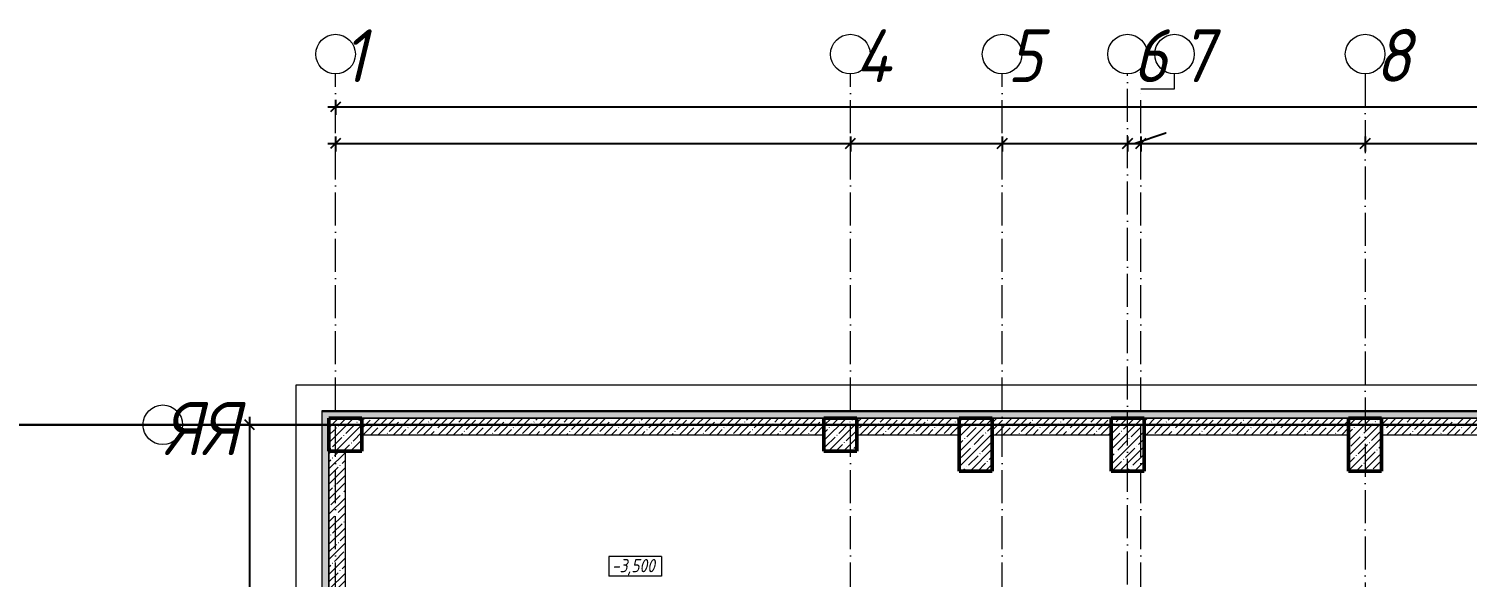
# Model space of a CAD drawing. Header units: millimetres. Extents: x -401725 to 250493, y 305116 to 802890.
# Drawn here: x -357750 to -335954, y 542289 to 550593 of the extents above; entities that cross this region are included whole.
import ezdxf

# ---------------------------------------------------------------- set-up
doc = ezdxf.new("R2010")
doc.units = ezdxf.units.MM
doc.linetypes.add('50_200_ШТРИХ_1Т_ш5_п1_п1_', pattern=[700, 500, -100, 0, -100])
for name, color, linetype, lineweight in [('A-____-____-DIMS', 7, 'Continuous', 9), ('A-FLOR-____-OTLN', 7, 'Continuous', 9), ('A-WALL-____-MCUT', 7, 'Continuous', 13), ('A-WALL-____-MCUT-1', 7, 'Continuous', 9), ('A-WALL-____-MCUT-3', 7, 'Continuous', 9), ('A-WALL-____-PATT-1', 7, 'Continuous', 9), ('A-WALL-FNSH-MCUT-1', 7, 'Continuous', 9), ('G-____-____-DIMS', 7, 'Continuous', 9), ('S-COLS-____-MCUT', 7, 'Continuous', 50), ('S-COLS-____-OTLN', 7, 'Continuous', 9), ('S-GRID-____-IDEN', 7, 'Continuous', 9), ('S-GRID-____-OTLN', 7, 'Continuous', 9), ('S-GRID-____-OTLN-1', 7, '50_200_ШТРИХ_1Т_ш5_п1_п1_', 9), ('Текстовые примечания', 7, 'Continuous', 9)]:
    doc.layers.add(name, color=color, linetype=linetype, lineweight=lineweight)
doc.styles.add('ISOCPEUR_I', font='isocpeui.ttf', dxfattribs={"width": 0.9, "height": 2.5})
doc.styles.add('ISOCPEUR_I_2', font='isocpeui.ttf', dxfattribs={"width": 0.85, "height": 2.3})
doc.styles.add('ISOCPEUR_I_9', font='isocpeui.ttf', dxfattribs={"width": 0.9, "height": 250})
doc.dimstyles.new('ISO-2_5_0_9К_БОЛЬШОЙ_ОСИ', dxfattribs={"dimscale": 304.8, "dimtxt": 248.995294, "dimasz": 0.492126, "dimexe": 0.393701, "dimexo": 0, "dimgap": 0, "dimtad": 1, "dimdec": 0, "dimzin": 0, "dimdsep": 46, "dimtxsty": 'ISOCPEUR_I', "dimblk1": 'OBLIQUE', "dimblk2": 'OBLIQUE', "dimsah": 1, "dimcen": 0.09, "dimdle": 0.393701, "dimazin": 0, "dimtfac": 1, "dimtdec": 4, "dimtix": 1, "dimtmove": 0, "dimatfit": 3, "dimfxl": 1, "dimtvp": 1, "dimtolj": 1, "dimtzin": 0, "dimarcsym": 2})
doc.dimstyles.new('ISO-2_5_0_9К_БОЛЬШОЙ_ОСИ_1', dxfattribs={"dimscale": 304.8, "dimtxt": 248.995294, "dimasz": 0.492126, "dimexe": 0.393701, "dimexo": 0, "dimgap": 0, "dimtad": 1, "dimdec": 0, "dimzin": 0, "dimdsep": 46, "dimtxsty": 'ISOCPEUR_I', "dimblk1": 'OBLIQUE', "dimblk2": 'OBLIQUE', "dimsah": 1, "dimcen": 0.09, "dimdle": 0.393701, "dimazin": 0, "dimtfac": 1, "dimtdec": 4, "dimtix": 1, "dimtmove": 1, "dimatfit": 3, "dimfxl": 1, "dimtvp": 1, "dimtolj": 1, "dimtzin": 0, "dimarcsym": 2})
doc.dimstyles.new('ISO-2_5_0_9К_БОЛЬШОЙ_ОСИ_2', dxfattribs={"dimscale": 304.8, "dimtxt": 248.995294, "dimasz": 0.492126, "dimexe": 0.393701, "dimexo": 0, "dimgap": 0, "dimtad": 1, "dimdec": 0, "dimzin": 0, "dimdsep": 46, "dimtxsty": 'ISOCPEUR_I_9', "dimblk1": 'OBLIQUE', "dimblk2": 'OBLIQUE', "dimsah": 1, "dimcen": 0.09, "dimdle": 0.393701, "dimazin": 0, "dimtfac": 1, "dimtdec": 4, "dimtix": 1, "dimtmove": 2, "dimatfit": 3, "dimfxl": 1, "dimtvp": 1, "dimtolj": 1, "dimtzin": 0, "dimarcsym": 2})
pattern_1 = [(45, (-350751.34, 459015.94), (-114.04925, 114.04925), []), (45, (-350637.3, 459015.94), (-114.04925, 114.04925), [201.612, -40.322, 3.353, -36.97])]
pattern_2 = [(0, (-350751.34, 459015.94), (120.967, 69.841), [80.645, -161.29]), (120, (-350751.34, 459015.94), (-120.96808, 69.84086), [80.645, -161.29]), (60, (-350751.34, 459015.94), (-8e-05, 139.68186), [0, -161.29, 80.645, 0])]

# ---------------------------------------------------------------- blocks, each defined once
blk = doc.blocks.new('BSC_Колонна _Прямоугольная - 500х800-25984396-АР1_Кладочный план подвала в осях 1-64_Ю-ЯЯ')
at = {"layer": 'S-COLS-____-OTLN'}
h = blk.add_hatch(dxfattribs=at)
h.set_pattern_fill('FP_2', color=256, style=0, pattern_type=2)
h.set_pattern_definition([(45, (-9650, -85281.04), (-114.04925, 114.04925), []), (45, (-9535.95, -85281.04), (-114.04925, 114.04925), [201.613, -40.323, 3.353, -36.97])])
h.paths.add_polyline_path([(-250, -400), (250, -400), (250, 400), (-250, 400)], flags=0)
at = {"layer": 'S-COLS-____-MCUT'}
for p, q in [((250, 400), (-250, 400)), ((-250, 400), (-250, -400)), ((250, -400), (250, 400)), ((-250, -400), (250, -400))]:
    blk.add_line(p, q, dxfattribs=at)
blk = doc.blocks.new('BSC_Колонна _Прямоугольная - 500х500-V20-АР1_Кладочный план подвала в осях 1-64_Ю-ЯЯ')
at = {"layer": 'S-COLS-____-OTLN'}
h = blk.add_hatch(dxfattribs=at)
h.set_pattern_fill('FP_26', color=256, style=0, pattern_type=2)
h.set_pattern_definition([(45, (2200, -85431.04), (-114.04925, 114.04925), []), (45, (2314.05, -85431.04), (-114.04925, 114.04925), [201.613, -40.323, 3.353, -36.97])])
h.paths.add_polyline_path([(-250, -250), (250, -250), (250, 250), (-250, 250)], flags=0)
at = {"layer": 'S-COLS-____-MCUT'}
for p, q in [((250, 250), (-250, 250)), ((-250, 250), (-250, -250)), ((250, -250), (250, 250)), ((-250, -250), (250, -250))]:
    blk.add_line(p, q, dxfattribs=at)
blk = doc.blocks.new('BSC_Колонна _Прямоугольная - 500х800-V56-АР1_Кладочный план подвала в осях 1-64_Ю-ЯЯ')
at = {"layer": 'S-COLS-____-OTLN'}
h = blk.add_hatch(dxfattribs=at)
h.set_pattern_fill('FP_69', color=256, style=0, pattern_type=2)
h.set_pattern_definition([(45, (-13250, -85281.04), (-114.04925, 114.04925), []), (45, (-13135.95, -85281.04), (-114.04925, 114.04925), [201.613, -40.323, 3.353, -36.97])])
h.paths.add_polyline_path([(-250, -400), (250, -400), (250, 400), (-250, 400)], flags=0)
at = {"layer": 'S-COLS-____-MCUT'}
for p, q in [((250, 400), (-250, 400)), ((-250, 400), (-250, -400)), ((250, -400), (250, 400)), ((-250, -400), (250, -400))]:
    blk.add_line(p, q, dxfattribs=at)
blk = doc.blocks.new('BSC_Колонна _Прямоугольная - 500х800-V101-АР1_Кладочный план подвала в осях 1-64_Ю-ЯЯ')
at = {"layer": 'S-COLS-____-OTLN'}
h = blk.add_hatch(dxfattribs=at)
h.set_pattern_fill('FP_117', color=256, style=0, pattern_type=2)
h.set_pattern_definition([(45, (-7350, -85281.04), (-114.04925, 114.04925), []), (45, (-7235.95, -85281.04), (-114.04925, 114.04925), [201.613, -40.323, 3.353, -36.97])])
h.paths.add_polyline_path([(-250, -400), (250, -400), (250, 400), (-250, 400)], flags=0)
at = {"layer": 'S-COLS-____-MCUT'}
for p, q in [((250, 400), (-250, 400)), ((-250, 400), (-250, -400)), ((250, -400), (250, 400)), ((-250, -400), (250, -400))]:
    blk.add_line(p, q, dxfattribs=at)
blk = doc.blocks.new('Ось сетки - Круг_Ø6_00__ISO-2_5_0_9K_-25732049-АР1_Кладочный план подвала в осях 1-64_Ю-ЯЯ')
at = {"layer": 'S-GRID-____-IDEN'}
blk.add_circle((0, 0), 3, dxfattribs=at)
blk = doc.blocks.new('_Oblique')
at = {"color": 0, "linetype": 'ByBlock', "lineweight": -2}
blk.add_line((-0.5, -0.5), (0.5, 0.5), dxfattribs=at)
blk = doc.blocks.new('*D8495')
at = {"layer": 'A-____-____-DIMS', "color": 0, "lineweight": -2, "transparency": 16777216}
for p, q in [((-354403, 540927), (-354403, 544717)), ((-354509, 544597), (-354283, 544597)), ((-354509, 541047), (-354283, 541047))]:
    blk.add_line(p, q, dxfattribs=at)
at = {"layer": 'Defpoints', "color": 0, "transparency": 16777216}
for p in [(-354509, 544597), (-354403, 544597), (-354509, 541047)]:
    blk.add_point(p, dxfattribs=at)
at = {"layer": 'A-____-____-DIMS', "color": 0, "lineweight": -2, "transparency": 16777216, "xscale": 150, "yscale": 150, "zscale": 150}
for p, rotation in [((-354403, 544597), 90), ((-354403, 541047), 270)]:
    blk.add_blockref('_Oblique', p, dxfattribs=dict(at, rotation=rotation))
at = {"layer": 'A-____-____-DIMS', "color": 0, "transparency": 16777216, "insert": (-354404, 542822), "char_height": 2.5, "width": 758.48, "attachment_point": 5, "rotation": 90, "style": 'ISOCPEUR_I'}
blk.add_mtext('\\A1;3550', dxfattribs=at)
blk = doc.blocks.new('*D8498')
at = {"layer": 'A-____-____-DIMS', "color": 0, "lineweight": -2, "transparency": 16777216}
for p, q in [((-353221, 548856), (-345181, 548856)), ((-353101, 548962), (-353101, 548736)), ((-345301, 548962), (-345301, 548736))]:
    blk.add_line(p, q, dxfattribs=at)
at = {"layer": 'Defpoints', "color": 0, "transparency": 16777216}
for p in [(-353101, 548962), (-345301, 548962), (-345301, 548856)]:
    blk.add_point(p, dxfattribs=at)
at = {"layer": 'A-____-____-DIMS', "color": 0, "lineweight": -2, "transparency": 16777216, "xscale": 150, "yscale": 150, "zscale": 150, "rotation": 180}
blk.add_blockref('_Oblique', (-353101, 548856), dxfattribs=at)
at = {"layer": 'A-____-____-DIMS', "color": 0, "lineweight": -2, "transparency": 16777216, "xscale": 150, "yscale": 150, "zscale": 150}
blk.add_blockref('_Oblique', (-345301, 548856), dxfattribs=at)
at = {"layer": 'A-____-____-DIMS', "color": 0, "transparency": 16777216, "insert": (-349201, 548858), "char_height": 2.5, "width": 758.48, "attachment_point": 5, "style": 'ISOCPEUR_I'}
blk.add_mtext('\\A1;7800', dxfattribs=at)
blk = doc.blocks.new('*D8499')
at = {"layer": 'A-____-____-DIMS', "color": 0, "lineweight": -2, "transparency": 16777216}
for p, q in [((-345421, 548856), (-342881, 548856)), ((-345301, 548962), (-345301, 548736)), ((-343001, 548962), (-343001, 548736))]:
    blk.add_line(p, q, dxfattribs=at)
at = {"layer": 'Defpoints', "color": 0, "transparency": 16777216}
for p in [(-345301, 548962), (-343001, 548962), (-343001, 548856)]:
    blk.add_point(p, dxfattribs=at)
at = {"layer": 'A-____-____-DIMS', "color": 0, "lineweight": -2, "transparency": 16777216, "xscale": 150, "yscale": 150, "zscale": 150, "rotation": 180}
blk.add_blockref('_Oblique', (-345301, 548856), dxfattribs=at)
at = {"layer": 'A-____-____-DIMS', "color": 0, "lineweight": -2, "transparency": 16777216, "xscale": 150, "yscale": 150, "zscale": 150}
blk.add_blockref('_Oblique', (-343001, 548856), dxfattribs=at)
at = {"layer": 'A-____-____-DIMS', "color": 0, "transparency": 16777216, "insert": (-344151, 548858), "char_height": 2.5, "width": 758.48, "attachment_point": 5, "style": 'ISOCPEUR_I'}
blk.add_mtext('\\A1;2300', dxfattribs=at)
blk = doc.blocks.new('*D8500')
at = {"layer": 'A-____-____-DIMS', "color": 0, "lineweight": -2, "transparency": 16777216}
for p, q in [((-343121, 548856), (-340981, 548856)), ((-343001, 548962), (-343001, 548736)), ((-341101, 548962), (-341101, 548736))]:
    blk.add_line(p, q, dxfattribs=at)
at = {"layer": 'Defpoints', "color": 0, "transparency": 16777216}
for p in [(-343001, 548962), (-341101, 548962), (-341101, 548856)]:
    blk.add_point(p, dxfattribs=at)
at = {"layer": 'A-____-____-DIMS', "color": 0, "lineweight": -2, "transparency": 16777216, "xscale": 150, "yscale": 150, "zscale": 150, "rotation": 180}
blk.add_blockref('_Oblique', (-343001, 548856), dxfattribs=at)
at = {"layer": 'A-____-____-DIMS', "color": 0, "lineweight": -2, "transparency": 16777216, "xscale": 150, "yscale": 150, "zscale": 150}
blk.add_blockref('_Oblique', (-341101, 548856), dxfattribs=at)
at = {"layer": 'A-____-____-DIMS', "color": 0, "transparency": 16777216, "insert": (-342051, 548858), "char_height": 2.5, "width": 701.02, "attachment_point": 5, "style": 'ISOCPEUR_I'}
blk.add_mtext('\\A1;1900', dxfattribs=at)
blk = doc.blocks.new('*D8501')
at = {"layer": 'A-____-____-DIMS', "color": 0, "lineweight": -2, "transparency": 16777216}
for p, q in [((-341221, 548856), (-340781, 548856)), ((-341101, 548962), (-341101, 548736)), ((-341001, 548856), (-340519, 549016)), ((-340901, 548962), (-340901, 548736)), ((-340519, 549016), (-340514, 549016))]:
    blk.add_line(p, q, dxfattribs=at)
at = {"layer": 'Defpoints', "color": 0, "transparency": 16777216}
for p in [(-341101, 548962), (-340901, 548962), (-340901, 548856)]:
    blk.add_point(p, dxfattribs=at)
at = {"layer": 'A-____-____-DIMS', "color": 0, "lineweight": -2, "transparency": 16777216, "xscale": 150, "yscale": 150, "zscale": 150, "rotation": 180}
blk.add_blockref('_Oblique', (-341101, 548856), dxfattribs=at)
at = {"layer": 'A-____-____-DIMS', "color": 0, "lineweight": -2, "transparency": 16777216, "xscale": 150, "yscale": 150, "zscale": 150}
blk.add_blockref('_Oblique', (-340901, 548856), dxfattribs=at)
at = {"layer": 'A-____-____-DIMS', "color": 0, "transparency": 16777216, "insert": (-340519, 549020), "char_height": 2.5, "width": 568.86, "attachment_point": 1, "line_spacing_factor": 1.149209, "style": 'ISOCPEUR_I'}
blk.add_mtext('\\A1;200', dxfattribs=at)
blk = doc.blocks.new('*D8502')
at = {"layer": 'A-____-____-DIMS', "color": 0, "lineweight": -2, "transparency": 16777216}
for p, q in [((-341021, 548856), (-337381, 548856)), ((-340901, 548962), (-340901, 548736)), ((-337501, 548962), (-337501, 548736))]:
    blk.add_line(p, q, dxfattribs=at)
at = {"layer": 'Defpoints', "color": 0, "transparency": 16777216}
for p in [(-340901, 548962), (-337501, 548962), (-337501, 548856)]:
    blk.add_point(p, dxfattribs=at)
at = {"layer": 'A-____-____-DIMS', "color": 0, "lineweight": -2, "transparency": 16777216, "xscale": 150, "yscale": 150, "zscale": 150, "rotation": 180}
blk.add_blockref('_Oblique', (-340901, 548856), dxfattribs=at)
at = {"layer": 'A-____-____-DIMS', "color": 0, "lineweight": -2, "transparency": 16777216, "xscale": 150, "yscale": 150, "zscale": 150}
blk.add_blockref('_Oblique', (-337501, 548856), dxfattribs=at)
at = {"layer": 'A-____-____-DIMS', "color": 0, "transparency": 16777216, "insert": (-339201, 548858), "char_height": 2.5, "width": 781.46, "attachment_point": 5, "style": 'ISOCPEUR_I'}
blk.add_mtext('\\A1;3400', dxfattribs=at)
blk = doc.blocks.new('*D8503')
at = {"layer": 'A-____-____-DIMS', "color": 0, "lineweight": -2, "transparency": 16777216}
for p, q in [((-337621, 548856), (-332681, 548856)), ((-337501, 548962), (-337501, 548736)), ((-332801, 548962), (-332801, 548736))]:
    blk.add_line(p, q, dxfattribs=at)
at = {"layer": 'Defpoints', "color": 0, "transparency": 16777216}
for p in [(-337501, 548962), (-332801, 548962), (-332801, 548856)]:
    blk.add_point(p, dxfattribs=at)
at = {"layer": 'A-____-____-DIMS', "color": 0, "lineweight": -2, "transparency": 16777216, "xscale": 150, "yscale": 150, "zscale": 150, "rotation": 180}
blk.add_blockref('_Oblique', (-337501, 548856), dxfattribs=at)
at = {"layer": 'A-____-____-DIMS', "color": 0, "lineweight": -2, "transparency": 16777216, "xscale": 150, "yscale": 150, "zscale": 150}
blk.add_blockref('_Oblique', (-332801, 548856), dxfattribs=at)
at = {"layer": 'A-____-____-DIMS', "color": 0, "transparency": 16777216, "insert": (-335151, 548858), "char_height": 2.5, "width": 781.46, "attachment_point": 5, "style": 'ISOCPEUR_I'}
blk.add_mtext('\\A1;4700', dxfattribs=at)
blk = doc.blocks.new('*D8396')
at = {"layer": 'A-____-____-DIMS', "color": 0, "lineweight": -2, "transparency": 16777216}
for p, q in [((-353101, 549515), (-353101, 549289)), ((-249601, 549515), (-249601, 549289)), ((-353221, 549409), (-301868, 549409)), ((-249481, 549409), (-300989, 549409))]:
    blk.add_line(p, q, dxfattribs=at)
at = {"layer": 'Defpoints', "color": 0, "transparency": 16777216}
for p in [(-353101, 549515), (-249601, 549515), (-249601, 549409)]:
    blk.add_point(p, dxfattribs=at)
at = {"layer": 'A-____-____-DIMS', "color": 0, "lineweight": -2, "transparency": 16777216, "xscale": 150, "yscale": 150, "zscale": 150, "rotation": 180}
blk.add_blockref('_Oblique', (-353101, 549409), dxfattribs=at)
at = {"layer": 'A-____-____-DIMS', "color": 0, "lineweight": -2, "transparency": 16777216, "xscale": 150, "yscale": 150, "zscale": 150}
blk.add_blockref('_Oblique', (-249601, 549409), dxfattribs=at)
at = {"layer": 'A-____-____-DIMS', "color": 0, "transparency": 16777216, "insert": (-301969, 549735), "char_height": 250, "width": 1080.26, "attachment_point": 1, "line_spacing_factor": 1.149209, "style": 'ISOCPEUR_I_9'}
blk.add_mtext('\\A1;103500', dxfattribs=at)
blk = doc.blocks.new('Высотные отметки - 9_5х3_5_h_-17668430-АР1_Кладочный план подвала в осях 1-64_Ю-ЯЯ')
at = {"layer": 'G-____-____-DIMS'}
for p, q in [((-4, 3), (-4, 0)), ((4, 3), (-4, 3)), ((4, 3), (4, 0)), ((4, 0), (-4, 0))]:
    blk.add_line(p, q, dxfattribs=at)

msp = doc.modelspace()

# ---------------------------------------------------------------- hatches: boundary and pattern name
at = {"layer": 'A-WALL-____-PATT-1'}
h = msp.add_hatch(dxfattribs=at)
h.set_pattern_fill('FP_54', color=256, style=0, pattern_type=2)
h.set_pattern_definition(pattern_2)
h.paths.add_polyline_path([(-353203.3432, 514094.983), (-353203.3432, 544798.983), (-353303.3432, 544798.983), (-353303.3432, 514094.983)], flags=0)
h = msp.add_hatch(dxfattribs=at)
h.set_pattern_fill('FP_54', color=256, style=0, pattern_type=2)
h.set_pattern_definition(pattern_2)
h.paths.add_polyline_path([(-249499.3432, 544698.983), (-249499.3432, 544798.983), (-324701.3432, 544798.983), (-324701.3432, 544698.983), (-249501.3432, 544698.983)], flags=0)
h.paths.add_polyline_path([(-326301.3432, 544698.983), (-326301.3432, 544798.983), (-353203.3432, 544798.983), (-353203.3432, 544698.983), (-329555.828, 544698.983)], flags=0)
h = msp.add_hatch(dxfattribs=at)
h.set_pattern_fill('FP_1', color=256, style=0, pattern_type=2)
h.set_pattern_definition(pattern_1)
h.paths.add_polyline_path([(-345701.3432, 544446.983), (-345701.3432, 544696.983), (-352701.3432, 544696.983), (-352701.3432, 544446.983)], flags=0)
h = msp.add_hatch(dxfattribs=at)
h.set_pattern_fill('FP_1', color=256, style=0, pattern_type=2)
h.set_pattern_definition(pattern_1)
h.paths.add_polyline_path([(-343651.3432, 544446.983), (-343651.3432, 544696.983), (-345201.3432, 544696.983), (-345201.3432, 544446.983), (-343695.5628, 544446.983)], flags=0)
h = msp.add_hatch(dxfattribs=at)
h.set_pattern_fill('FP_1', color=256, style=0, pattern_type=2)
h.set_pattern_definition(pattern_1)
h.paths.add_polyline_path([(-343151.3432, 544446.983), (-341351.3432, 544446.983), (-341351.3432, 544696.983), (-343151.3432, 544696.983)], flags=0)
h = msp.add_hatch(dxfattribs=at)
h.set_pattern_fill('FP_1', color=256, style=0, pattern_type=2)
h.set_pattern_definition(pattern_1)
h.paths.add_polyline_path([(-337751.3432, 544446.983), (-337751.3432, 544696.983), (-340851.3432, 544696.983), (-340851.3432, 544446.983)], flags=0)
h = msp.add_hatch(dxfattribs=at)
h.set_pattern_fill('FP_1', color=256, style=0, pattern_type=2)
h.set_pattern_definition(pattern_1)
h.paths.add_polyline_path([(-337251.3432, 544446.983), (-333051.3432, 544446.983), (-333051.3432, 544696.983), (-337251.3432, 544696.983)], flags=0)
h = msp.add_hatch(dxfattribs=at)
h.set_pattern_fill('FP_1', color=256, style=0, pattern_type=2)
h.set_pattern_definition(pattern_1)
h.paths.add_polyline_path([(-353201.3432, 541296.983), (-352951.3432, 541296.983), (-352951.3432, 544196.983), (-353201.3432, 544196.983)], flags=0)
at = {"layer": 'S-COLS-____-OTLN'}
h = msp.add_hatch(dxfattribs=at)
h.set_pattern_fill('FP_1', color=256, style=0, pattern_type=2)
h.set_pattern_definition(pattern_1)
h.paths.add_polyline_path([(-345701.3432, 544196.983), (-345201.3432, 544196.983), (-345201.3432, 544696.983), (-345701.3432, 544696.983)], flags=0)

# ---------------------------------------------------------------- linework, layer by layer
at = {"layer": 'A-FLOR-____-OTLN'}
for p, q in [((-300601.3432, 545196.983), (-353701.3432, 545196.983)), ((-353701.3432, 545196.983), (-353701.3432, 513696.983))]:
    msp.add_line(p, q, dxfattribs=at)
at = {"layer": 'A-WALL-____-MCUT'}
for p, q in [((-353311.3432, 544806.983), (-353311.3432, 514086.983)), ((-326301.3432, 544806.983), (-353311.3432, 544806.983)), ((-353303.3432, 514094.983), (-353303.3432, 544798.983)), ((-353303.3432, 544798.983), (-326301.3432, 544798.983))]:
    msp.add_line(p, q, dxfattribs=at)
at = {"layer": 'A-WALL-____-MCUT-1'}
for p, q in [((-345701.3432, 544696.983), (-352701.3432, 544696.983)), ((-345701.3432, 544446.983), (-345701.3432, 544696.983)), ((-343651.3432, 544696.983), (-345201.3432, 544696.983)), ((-345201.3432, 544696.983), (-345201.3432, 544446.983)), ((-341351.3432, 544696.983), (-343151.3432, 544696.983)), ((-340851.3432, 544696.983), (-337751.3432, 544696.983)), ((-337751.3432, 544696.983), (-340851.3432, 544696.983)), ((-337251.3432, 544696.983), (-333051.3432, 544696.983)), ((-333051.3432, 544696.983), (-337251.3432, 544696.983)), ((-352701.3432, 544446.983), (-345701.3432, 544446.983)), ((-345201.3432, 544446.983), (-343651.3432, 544446.983)), ((-343151.3432, 544446.983), (-341351.3432, 544446.983)), ((-340851.3432, 544446.983), (-337751.3432, 544446.983)), ((-337251.3432, 544446.983), (-333051.3432, 544446.983)), ((-353201.3432, 544196.983), (-353201.3432, 541296.983)), ((-352951.3432, 541296.983), (-352951.3432, 544196.983))]:
    msp.add_line(p, q, dxfattribs=at)
at = {"layer": 'A-WALL-____-MCUT-3'}
for p, q in [((-353203.3432, 514194.983), (-353203.3432, 544698.983)), ((-353203.3432, 544698.983), (-326301.3432, 544698.983))]:
    msp.add_line(p, q, dxfattribs=at)
at = {"layer": 'A-WALL-FNSH-MCUT-1'}
for p, q in [((-352701.3432, 544696.983), (-343651.3432, 544696.983)), ((-343151.3432, 544696.983), (-341351.3432, 544696.983))]:
    msp.add_line(p, q, dxfattribs=at)
at = {"layer": 'S-COLS-____-MCUT'}
for p, q in [((-345201.3432, 544696.983), (-345701.3432, 544696.983)), ((-345701.3432, 544696.983), (-345701.3432, 544196.983)), ((-345201.3432, 544196.983), (-345201.3432, 544696.983)), ((-345701.3432, 544196.983), (-345201.3432, 544196.983))]:
    msp.add_line(p, q, dxfattribs=at)
at = {"layer": 'S-GRID-____-OTLN'}
for p, q in [((-340389.8451, 549683.8184), (-340389.8451, 549908.7924)), ((-340901.3432, 549683.8184), (-340389.8451, 549683.8184))]:
    msp.add_line(p, q, dxfattribs=at)
at = {"layer": 'S-GRID-____-OTLN-1'}
for p, q in [((-353101.3432, 511907.5288), (-353101.3432, 549908.7924)), ((-345301.3432, 511907.5288), (-345301.3432, 549908.7924)), ((-343001.3432, 511907.5288), (-343001.3432, 549908.7924)), ((-341101.3432, 512076.4858), (-341101.3432, 549908.7924)), ((-337501.3432, 549908.7924), (-337501.3432, 511907.5288)), ((-340901.3432, 511907.5288), (-340901.3432, 549683.8184)), ((-246676.9366, 544596.983), (-355420.1134, 544596.983))]:
    msp.add_line(p, q, dxfattribs=at)
at = {"layer": 'Текстовые примечания', "color": 1, "lineweight": 30}
msp.add_lwpolyline([(-19349.125, 544596.983), (-401724.6123, 544596.983)], dxfattribs=at)

# ---------------------------------------------------------------- block references
at = {"layer": 'G-____-____-DIMS', "xscale": 99.99999999999993, "yscale": 99.99999999999993, "zscale": 99.99999999999993}
msp.add_blockref('Высотные отметки - 9_5х3_5_h_-17668430-АР1_Кладочный план подвала в осях 1-64_Ю-ЯЯ', (-348563.204, 542303.4327), dxfattribs=at)
at = {"layer": 'S-COLS-____-OTLN'}
for name, p in [('BSC_Колонна _Прямоугольная - 500х500-V20-АР1_Кладочный план подвала в осях 1-64_Ю-ЯЯ', (-352951.3432, 544446.983)), ('BSC_Колонна _Прямоугольная - 500х800-V101-АР1_Кладочный план подвала в осях 1-64_Ю-ЯЯ', (-343401.3432, 544296.983)), ('BSC_Колонна _Прямоугольная - 500х800-25984396-АР1_Кладочный план подвала в осях 1-64_Ю-ЯЯ', (-341101.3432, 544296.983)), ('BSC_Колонна _Прямоугольная - 500х800-V56-АР1_Кладочный план подвала в осях 1-64_Ю-ЯЯ', (-337501.3432, 544296.983))]:
    msp.add_blockref(name, p, dxfattribs=at)
at = {"layer": 'S-GRID-____-IDEN', "xscale": 99.99999999999993, "yscale": 99.99999999999993, "zscale": 99.99999999999993}
for p in [(-353101.3432, 550208.7924), (-345301.3432, 550208.7924), (-343001.3432, 550208.7924), (-341101.3432, 550208.7924), (-340389.8451, 550208.7924)]:
    msp.add_blockref('Ось сетки - Круг_Ø6_00__ISO-2_5_0_9K_-25732049-АР1_Кладочный план подвала в осях 1-64_Ю-ЯЯ', p, dxfattribs=at)
for p, rotation in [((-337501.3432, 550208.7924), 180), ((-355720.1134, 544596.983), 89.9999999999998)]:
    msp.add_blockref('Ось сетки - Круг_Ø6_00__ISO-2_5_0_9K_-25732049-АР1_Кладочный план подвала в осях 1-64_Ю-ЯЯ', p, dxfattribs=dict(at, rotation=rotation))

# ---------------------------------------------------------------- texts
at = {"layer": 'G-____-____-DIMS', "insert": (-348913.7778, 542564.7238), "char_height": 200, "width": 841.377075, "attachment_point": 1, "line_spacing_factor": 1.149209, "style": 'ISOCPEUR_I_2'}
msp.add_mtext('-3,500', dxfattribs=at)
at = {"layer": 'S-GRID-____-IDEN', "char_height": 800, "attachment_point": 1, "style": 'ISOCPEUR_I'}
for s, insert, width in [('\\fISOCPEUR|b0|i1|c204|p34|;\\W.9;4', (-345230.3564, 550584.8207), 223.670812), ('\\fISOCPEUR|b0|i1|c204|p34|;\\W.9;8', (-337350.7998, 550589.9797), 202.02525), ('\\fISOCPEUR|b0|i1|c204|p34|;\\W.9;1', (-352997.5064, 550584.8207), 144.30375), ('\\fISOCPEUR|b0|i1|c204|p34|;\\W.9;5', (-342921.3564, 550584.8207), 202.02525), ('\\fISOCPEUR|b0|i1|c204|p34|;\\W.9;6', (-341021.3564, 550584.8207), 202.02525), ('\\fISOCPEUR|b0|i1|c204|p34|;\\W.9;7', (-340309.8583, 550584.8207), 202.02525), ('ЯЯ', (-355703.5188, 544940.3125), 447.341625)]:
    msp.add_mtext(s, dxfattribs=dict(at, insert=insert, width=width))

# ---------------------------------------------------------------- dimensions: what is measured, and where the dimension line sits
at = {"layer": 'A-____-____-DIMS'}
for base, p1, p2, dimstyle, override, picture, middle in [((-249601.3432, 549408.6096), (-353101.3432, 549514.6756), (-249601.3432, 549514.6756), 'ISO-2_5_0_9К_БОЛЬШОЙ_ОСИ_2', {"dimtxt": 400, "dimpost": '<>', "dimfxl": 103500}, '*D8396', (-301428.493, 549568.5568)), ((-340901.3432, 548856.3903), (-341101.3432, 548962.4563), (-340901.3432, 548962.4563), 'ISO-2_5_0_9К_БОЛЬШОЙ_ОСИ_1', {"dimtxt": 400, "dimpost": '<>', "dimfxl": 200}, '*D8501', (-340518.8991, 549016.3375))]:
    dim = msp.add_linear_dim(base=base, p1=p1, p2=p2, dimstyle=dimstyle, override=override, dxfattribs=at)
    dim.commit()
    dim.dimension.update_dxf_attribs({"geometry": picture, "text_midpoint": middle, "dimtype": 160})
for base, p1, p2, override, picture, middle in [((-345301.3432, 548856.3903), (-353101.3432, 548962.4563), (-345301.3432, 548962.4563), {"dimtxt": 400, "dimpost": '<>', "dimfxl": 7800}, '*D8498', (-349201.3432, 548857.6564)), ((-343001.3432, 548856.3903), (-345301.3432, 548962.4563), (-343001.3432, 548962.4563), {"dimtxt": 400, "dimpost": '<>', "dimfxl": 2300}, '*D8499', (-344151.3432, 548857.6403)), ((-341101.3432, 548856.3903), (-343001.3432, 548962.4563), (-341101.3432, 548962.4563), {"dimtxt": 400, "dimpost": '<>', "dimfxl": 1900}, '*D8500', (-342051.3432, 548857.6403)), ((-337501.3432, 548856.3903), (-340901.3432, 548962.4563), (-337501.3432, 548962.4563), {"dimtxt": 400, "dimpost": '<>', "dimfxl": 3400}, '*D8502', (-339201.3432, 548857.6403)), ((-332801.3432, 548856.3903), (-337501.3432, 548962.4563), (-332801.3432, 548962.4563), {"dimtxt": 400, "dimpost": '<>', "dimfxl": 4700}, '*D8503', (-335151.3432, 548857.6564))]:
    dim = msp.add_linear_dim(base=base, p1=p1, p2=p2, dimstyle='ISO-2_5_0_9К_БОЛЬШОЙ_ОСИ', override=override, dxfattribs=at)
    dim.commit()
    dim.dimension.update_dxf_attribs({"geometry": picture, "text_midpoint": middle})
dim = msp.add_linear_dim(base=(-354402.7388, 544596.983), p1=(-354508.8048, 541046.983), p2=(-354508.8048, 544596.983), angle=90, dimstyle='ISO-2_5_0_9К_БОЛЬШОЙ_ОСИ', override={"dimtxt": 400, "dimpost": '<>', "dimfxl": 3550}, dxfattribs=at)
dim.commit()
dim.dimension.update_dxf_attribs({"geometry": '*D8495', "text_midpoint": (-354403.9888, 542821.983)})

doc.saveas('drawing.dxf')
